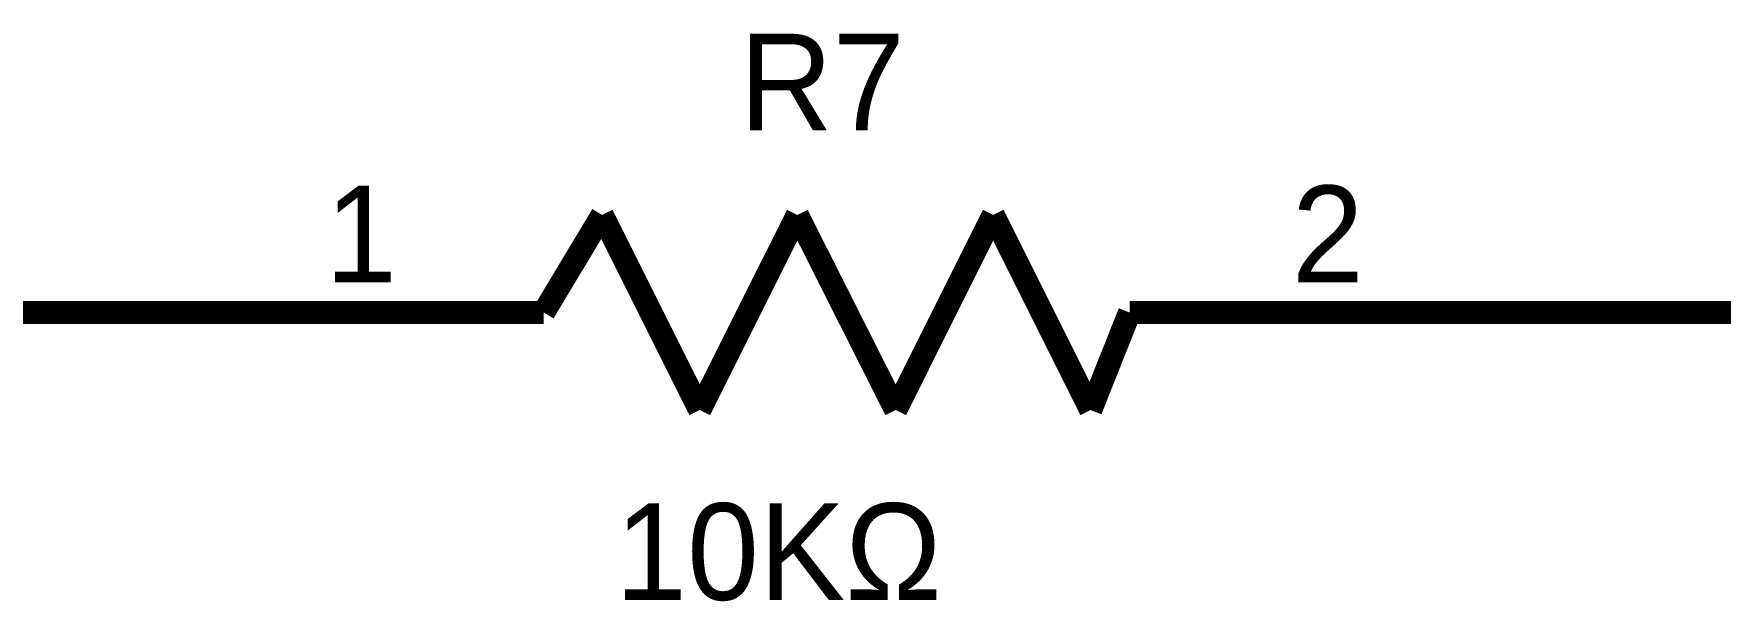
# Model space of a CAD drawing. Header units: inches. Extents: x 0 to 432, y 0 to 280.
# Drawn here: x 177.52 to 199.46, y 161.33 to 168.72 of the extents above; entities that cross this region are included whole.
import ezdxf

# ---------------------------------------------------------------- set-up
doc = ezdxf.new("R2010")
doc.units = ezdxf.units.IN
doc.layers.add('Sheet', color=255, linetype='Continuous')

msp = doc.modelspace()

# ---------------------------------------------------------------- linework, layer by layer
at = {"layer": 'Sheet'}
for points in [[(184.151, 165.091, 0.3, 0.3, 0), (184.914, 166.36, 0.3, 0.3, 0)], [(184.914, 166.36, 0.3, 0.3, 0), (186.183, 163.822, 0.3, 0.3, 0)], [(186.183, 163.822, 0.3, 0.3, 0), (187.453, 166.36, 0.3, 0.3, 0)], [(187.453, 166.36, 0.3, 0.3, 0), (188.733, 163.822, 0.3, 0.3, 0)], [(188.733, 163.822, 0.3, 0.3, 0), (190.002, 166.36, 0.3, 0.3, 0)], [(190.002, 166.36, 0.3, 0.3, 0), (191.271, 163.822, 0.3, 0.3, 0)], [(173.74, 165.091, 0.3, 0.3, 0), (179.074, 165.091, 0.3, 0.3, 0)], [(184.151, 165.091, 0.3, 0.3, 0), (179.074, 165.091, 0.3, 0.3, 0)], [(184.151, 165.091, 0.3, 0.3, 0), (183.398, 165.091, 0.3, 0.3, 0)], [(191.271, 163.822, 0.3, 0.3, 0), (191.776, 165.091, 0.3, 0.3, 0)], [(191.776, 165.091, 0.3, 0.3, 0), (196.853, 165.091, 0.3, 0.3, 0)], [(191.776, 165.091, 0.3, 0.3, 0), (192.54, 165.091, 0.3, 0.3, 0)], [(196.853, 165.091, 0.3, 0.3, 0), (200.66, 165.091, 0.3, 0.3, 0)]]:
    msp.add_lwpolyline(points, format="xyseb", dxfattribs=at)

# ---------------------------------------------------------------- texts
for s, height, p in [('R7', 1.2577, (186.7, 167.46)), ('1', 1.258, (181.309, 165.484)), ('2', 1.258, (193.888, 165.484)), ('10KΩ', 1.2577, (185.083, 161.351))]:
    msp.add_text(s, height=height, dxfattribs=at).set_placement(p)

doc.saveas('drawing.dxf')
